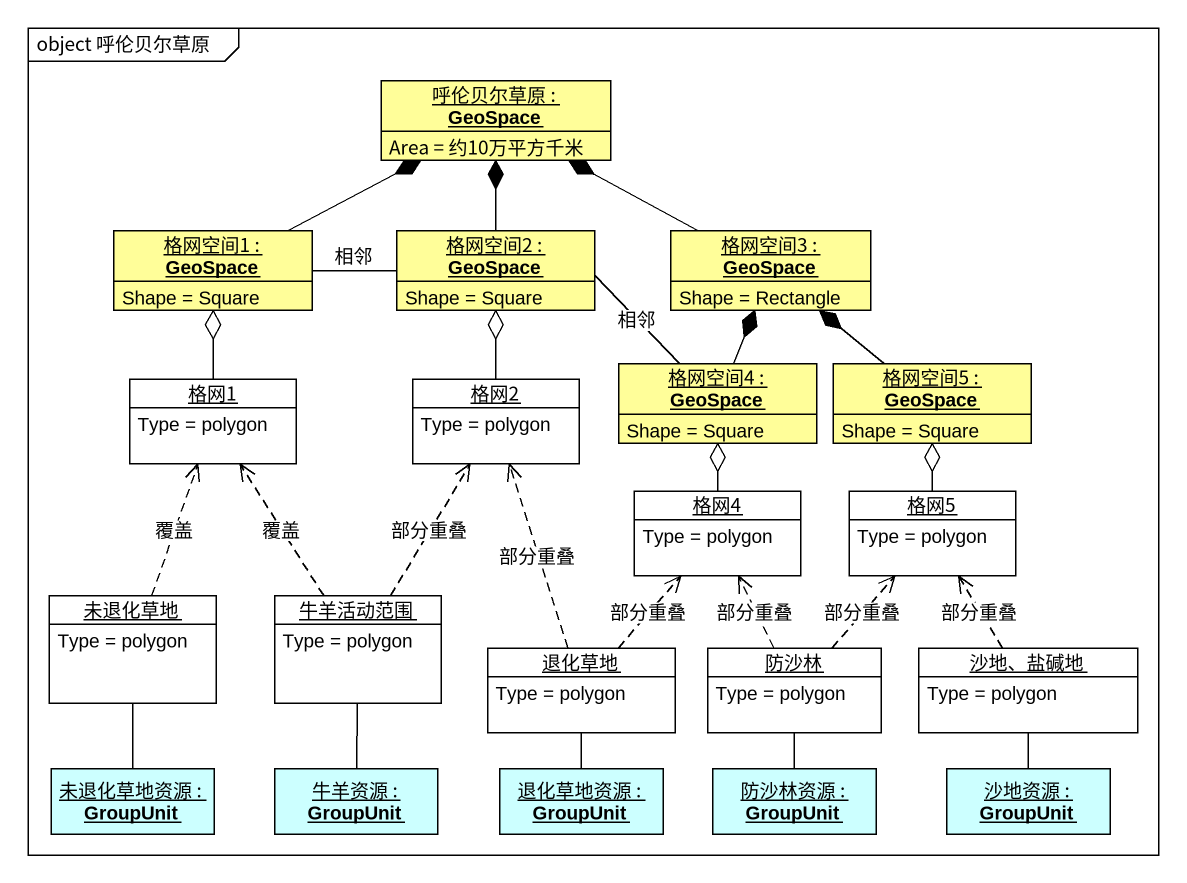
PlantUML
@startuml
mainframe object 呼伦贝尔草原
hide circle
hide empty members
object "呼伦贝尔草原 : GeoSpace" as 呼伦贝尔草原 #FFFE99 {
  Area = 约10万平方千米
}
object "格网空间1 : GeoSpace" as 格网空间1 #FFFE99 {
  Shape = Square
}
object "格网空间2 : GeoSpace" as 格网空间2 #FFFE99 {
  Shape = Square
}
object "格网空间3 : GeoSpace" as 格网空间3 #FFFE99 {
  Shape = Rectangle
}
object 格网1 #FFFFFF {
  Type = polygon
}
object 格网2 #FFFFFF {
  Type = polygon
}
object "格网空间4 : GeoSpace" as 格网空间4 #FFFE99 {
  Shape = Square
}
object "格网空间5 : GeoSpace" as 格网空间5 #FFFE99 {
  Shape = Square
}
object 格网4 #FFFFFF {
  Type = polygon
}
object 格网5 #FFFFFF {
  Type = polygon
}
object 未退化草地 #FFFFFF {
  Type = polygon
}
object 牛羊活动范围 #FFFFFF {
  Type = polygon
}
object 退化草地 #FFFFFF {
  Type = polygon
}
object 防沙林 #FFFFFF {
  Type = polygon
}
object "沙地、盐碱地" as 沙地_盐碱地 #FFFFFF {
  Type = polygon
}
object "未退化草地资源 : GroupUnit" as 未退化草地资源 #CCFFFF
object "牛羊资源 : GroupUnit" as 牛羊资源 #CCFFFF
object "退化草地资源 : GroupUnit" as 退化草地资源 #CCFFFF
object "防沙林资源 : GroupUnit" as 防沙林资源 #CCFFFF
object "沙地资源 : GroupUnit" as 沙地资源 #CCFFFF
格网空间1 -right-* 呼伦贝尔草原
格网空间1 -right- 格网空间2 : 相邻
格网空间2 -up-* 呼伦贝尔草原
格网空间2 -right- 格网空间4 : 相邻
格网空间3 -left-* 呼伦贝尔草原
格网1 -up-o 格网空间1
格网2 -up-o 格网空间2
格网空间4 -up-* 格网空间3
格网空间5 -up-* 格网空间3
格网4 -up-o 格网空间4
格网5 -up-o 格网空间5
未退化草地 .up.> 格网1 : 覆盖
未退化草地 -- 未退化草地资源
牛羊活动范围 .up.> 格网1 : 覆盖
牛羊活动范围 .up.> 格网2 : 部分重叠
退化草地 .up.> 格网2 : 部分重叠
退化草地 .up.> 格网4 : 部分重叠
防沙林 .up.> 格网4 : 部分重叠
防沙林 .up.> 格网5 : 部分重叠
沙地_盐碱地 .up.> 格网5 : 部分重叠
牛羊资源 -up- 牛羊活动范围
退化草地资源 -up- 退化草地
防沙林资源 -up- 防沙林
沙地资源 -up- 沙地_盐碱地
@enduml
